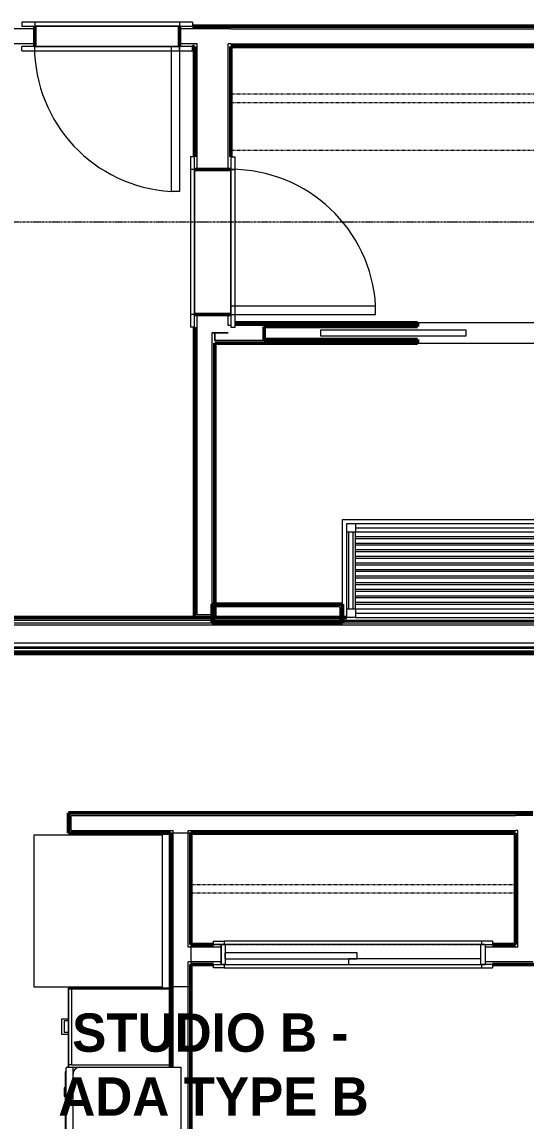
# Model space of a CAD drawing. Header units: inches. Extents: x -4218 to -1830, y 9767 to 12426.
# Drawn here: x -3716.6 to -3598.2, y 11636 to 11894.2 of the extents above; entities that cross this region are included whole.
import ezdxf

# ---------------------------------------------------------------- set-up
doc = ezdxf.new("R2010")
doc.units = ezdxf.units.IN
doc.header["$MEASUREMENT"] = 0
doc.linetypes.add('Dash', pattern=[0.25, 0.125, -0.125])
doc.linetypes.add('Grid Line 1_2_', pattern=[0.875, 0.5, -0.125, 0.125, -0.125])
for name, color, linetype, lineweight in [('0-1', 7, 'Continuous', 5), ('0-2', 10, 'Continuous', 9), ('A-AREA-IDEN', 2, 'Continuous', 9), ('A-DOOR-1', 10, 'Continuous', 9), ('A-DOOR-2', 50, 'Continuous', 20), ('A-DOOR-FRAM-1', 10, 'Continuous', 9), ('A-ROOF-1', 132, 'Continuous', 9), ('A-WALL-1', 7, 'Continuous', 50), ('A-WALL-2', 250, 'Continuous', 13), ('A-WALL-3', 10, 'Continuous', 9), ('A-WALL-4', 252, 'Continuous', 9), ('A-WALL-5', 253, 'Continuous', 9), ('A-WALL-6', 254, 'Continuous', 9), ('A-WALL-7', 113, 'Continuous', 9), ('I-WALL-1', 7, 'Continuous', 50), ('I-WALL-2', 10, 'Continuous', 9), ('I-WALL-3', 252, 'Continuous', 9), ('Q-CASE-1', 253, 'Continuous', 9), ('Q-CASE-2', 252, 'Continuous', 9), ('Q-CASE-3', 10, 'Continuous', 9), ('Q-CASE-HDLN-1', 10, 'Dash', 9), ('Q-CASE-HDLN-2', 252, 'Dash', 9), ('Q-CASE-HDLN-3', 253, 'Dash', 9), ('Q-SPCQ-1', 10, 'Continuous', 9), ('S-GRID-1', 1, 'Grid Line 1_2_', 9)]:
    doc.layers.add(name, color=color, linetype=linetype, lineweight=lineweight)
doc.styles.add('Century Gothic_B', font='GOTHICB.TTF', dxfattribs={"height": 9})

# ---------------------------------------------------------------- blocks, each defined once
blk = doc.blocks.new('SWING - SINGLE - FLUSH - 2-10 x 6-8 - PASSAGE-3199422-BACKGROUND - RCP - 3RD FLOOR')
at = {"layer": 'A-DOOR-1'}
blk.add_arc((17, 4.25), 34.07, 93.3657, 180, dxfattribs=at)
at = {"layer": 'A-DOOR-2'}
for p, q in [((15, 4.25), (15, 38.26)), ((17, 38.26), (15, 38.26)), ((17, 4.25), (17, 38.26)), ((17, 4.25), (15, 4.25))]:
    blk.add_line(p, q, dxfattribs=at)
at = {"layer": 'A-DOOR-FRAM-1'}
for p, q in [((-17, 5.25), (-20, 5.25)), ((-20, 4.25), (-20, 5.25)), ((17, 5.25), (-17, 5.25)), ((-17, 4.25), (-17, 5.25)), ((20, 5.25), (17, 5.25)), ((17, 4.25), (17, 5.25)), ((20, 4.25), (20, 5.25)), ((-20, 4.25), (-17, 4.25)), ((-17, 4.25), (17, 4.25)), ((17, 4.25), (20, 4.25)), ((-17, -4.25), (-20, -4.25)), ((-20, -4.25), (-20, -5.25)), ((17, -4.25), (-17, -4.25)), ((-17, -4.25), (-17, -5.25)), ((20, -4.25), (17, -4.25)), ((17, -4.25), (17, -5.25)), ((20, -4.25), (20, -5.25)), ((-20, -5.25), (-17, -5.25)), ((-17, -5.25), (17, -5.25)), ((17, -5.25), (20, -5.25))]:
    blk.add_line(p, q, dxfattribs=at)
blk = doc.blocks.new('POCKET - FLUSH - 2-10 x 6-8-2882530-BACKGROUND - RCP - 3RD FLOOR')
at = {"layer": 'A-DOOR-2'}
for p, q in [((-39.67, -0.75), (-39.67, 0.75)), ((-39.67, 0.75), (-5.67, 0.75)), ((-5.67, 0.75), (-5.67, -0.75)), ((-5.67, -0.75), (-39.67, -0.75))]:
    blk.add_line(p, q, dxfattribs=at)
blk = doc.blocks.new('OD_CW_Closet - OD_CW_Closet-3109491-BACKGROUND - RCP - 3RD FLOOR')
at = {"layer": 'Q-CASE-HDLN-1'}
for p, q in [((0.74, -24), (0.74, 0.45)), ((0.74, 0.45), (102.1, 0.45)), ((0.74, -10.78), (102.1, -10.78)), ((0.74, -12.78), (102.1, -12.78))]:
    blk.add_line(p, q, dxfattribs=at)
at = {"layer": 'Q-CASE-HDLN-2'}
for p, q in [((102.1, 0.45), (102.1, -24)), ((102.1, -24), (0.74, -24))]:
    blk.add_line(p, q, dxfattribs=at)
blk = doc.blocks.new('SWING - SINGLE - FLUSH - 2-10 x 6-8 - PRIVACY-3199405-BACKGROUND - RCP - 3RD FLOOR')
at = {"layer": 'A-DOOR-1'}
blk.add_arc((17, -2.38), 34.07, 180, 266.6343, dxfattribs=at)
at = {"layer": 'A-DOOR-2'}
for p, q in [((15, -2.38), (15, -36.38)), ((17, -2.38), (15, -2.38)), ((17, -2.38), (17, -36.38)), ((17, -36.38), (15, -36.38))]:
    blk.add_line(p, q, dxfattribs=at)
at = {"layer": 'A-DOOR-FRAM-1'}
for p, q in [((-17, 3.37), (-20, 3.37)), ((-20, 3.37), (-20, 2.37)), ((-17, 3.37), (-17, 2.37)), ((17, 3.37), (-17, 3.37)), ((20, 3.37), (17, 3.37)), ((17, 3.37), (17, 2.37)), ((20, 3.37), (20, 2.37)), ((-20, 2.37), (-17, 2.37)), ((-17, 2.37), (17, 2.37)), ((17, 2.37), (20, 2.37)), ((-17, -2.38), (-20, -2.38)), ((-20, -3.38), (-20, -2.38)), ((-17, -3.38), (-17, -2.38)), ((17, -2.38), (-17, -2.38)), ((20, -2.38), (17, -2.38)), ((17, -3.38), (17, -2.38)), ((20, -3.38), (20, -2.38)), ((-20, -3.38), (-17, -3.38)), ((-17, -3.38), (17, -3.38)), ((17, -3.38), (20, -3.38))]:
    blk.add_line(p, q, dxfattribs=at)
blk = doc.blocks.new('SLIDING - FLUSH - 5-0 x 6-8-3203585-BACKGROUND - RCP - 3RD FLOOR')
at = {"layer": 'A-DOOR-1'}
for p, q in [((-32.75, 2.25), (-32.75, 3)), ((-30.25, 3), (-32.75, 3)), ((30.25, 3), (-30.25, 3)), ((-30.25, 3), (-30.25, 2.25)), ((30.25, 2.25), (30.25, 3)), ((30.25, 3), (32.75, 3)), ((32.75, 3), (32.75, 2.25)), ((-32.75, 2.25), (-30.25, 2.25)), ((1, 2.25), (-30, 2.25)), ((-30, 2.25), (-30, 0.88)), ((-30, 0.88), (1, 0.88)), ((30, 0.88), (-1, 0.88)), ((-1, 0.88), (-1, -0.5)), ((1, 2.25), (1, 0.88)), ((30, 0.88), (30, -0.5)), ((32.75, 2.25), (30.25, 2.25)), ((-32.75, -3.25), (-32.75, -2.5)), ((-30.25, -2.5), (-32.75, -2.5)), ((-30.25, -2.5), (-30.25, -3.25)), ((-1, -0.5), (30, -0.5)), ((30.25, -2.5), (32.75, -2.5)), ((30.25, -3.25), (30.25, -2.5)), ((32.75, -2.5), (32.75, -3.25)), ((-32.75, -3.25), (-30.25, -3.25)), ((-30.25, -3.25), (30.25, -3.25)), ((32.75, -3.25), (30.25, -3.25))]:
    blk.add_line(p, q, dxfattribs=at)
at = {"layer": 'A-DOOR-FRAM-1'}
for p, q in [((-30, 2.25), (-31, 2.25)), ((-31, -2.5), (-31, 2.25)), ((-30, 2.25), (-30, -2.5)), ((30, 2.25), (1, 2.25)), ((30, -2.5), (30, 2.25)), ((30, 2.25), (31, 2.25)), ((31, 2.25), (31, -2.5)), ((-31, -2.5), (-30, -2.5)), ((-30, -2.5), (30, -2.5)), ((31, -2.5), (30, -2.5))]:
    blk.add_line(p, q, dxfattribs=at)
blk = doc.blocks.new('OD_CW_Closet - OD_CW_Closet-2749475-BACKGROUND - RCP - 3RD FLOOR')
at = {"layer": 'Q-CASE-HDLN-1'}
for p, q in [((0.74, 11.94), (76.95, 11.94)), ((0.74, 9.94), (76.95, 9.94)), ((8.84, -2.12), (68.84, -2.12))]:
    blk.add_line(p, q, dxfattribs=at)
at = {"layer": 'Q-CASE-HDLN-2'}
for p, q in [((76.95, 24), (0.74, 24)), ((0.74, 24), (0.74, -2.12)), ((76.95, -2.12), (76.95, 24)), ((0.74, -2.12), (6.09, -2.12)), ((71.59, -2.12), (76.95, -2.12))]:
    blk.add_line(p, q, dxfattribs=at)
at = {"layer": 'Q-CASE-HDLN-3'}
for p, q in [((6.09, -2.12), (7.84, -2.12)), ((69.84, -2.12), (71.59, -2.12))]:
    blk.add_line(p, q, dxfattribs=at)
blk = doc.blocks.new('Refrigerator_-_Side-by-Side_6047 - 36_ X 30_-1372843-BACKGROUND - RCP - 3RD FLOOR')
at = {"layer": 'Q-SPCQ-1'}
for p, q in [((-17.88, 15.58), (17.87, 15.58)), ((-17.88, -14.42), (-17.88, 15.58)), ((17.87, 15.58), (17.87, -14.42)), ((17.87, -14.42), (-17.88, -14.42))]:
    blk.add_line(p, q, dxfattribs=at)
blk = doc.blocks.new('Dishwasher_15404 - 34_ counter-547918-BACKGROUND - RCP - 3RD FLOOR')
at = {"layer": 'Q-SPCQ-1'}
for p, q in [((0, 24), (23.68, 24)), ((0, 0), (0, 24)), ((23.68, 24), (25.25, 24)), ((25.25, 24), (26.68, 24)), ((25.25, 24), (25.25, 22.43)), ((26.87, 23.8), (26.87, 0.2)), ((25.25, 22.43), (25.25, 1.57)), ((26.87, 22.91), (27.12, 22.91)), ((27.12, 21.39), (27.12, 22.91)), ((27.12, 20.19), (27.12, 21.39)), ((27.12, 20.28), (27.37, 20.28)), ((27.12, 3.81), (27.12, 20.19)), ((27.12, 19.69), (27.37, 19.69)), ((27.12, 19.1), (27.37, 19.1)), ((27.12, 18.51), (27.37, 18.51)), ((27.37, 19.69), (27.37, 20.28)), ((27.37, 18.51), (27.37, 19.1)), ((27.12, 17.92), (27.37, 17.92)), ((27.12, 17.33), (27.37, 17.33)), ((27.12, 16.74), (27.37, 16.74)), ((27.12, 16.15), (27.37, 16.15)), ((27.37, 17.33), (27.37, 17.92)), ((27.37, 16.15), (27.37, 16.74)), ((27.37, 6.79), (27.12, 6.79)), ((27.37, 5.81), (27.37, 6.79)), ((27.37, 4.82), (27.37, 5.81)), ((27.12, 4.82), (27.37, 4.82)), ((27.12, 2.61), (27.12, 3.81)), ((27.12, 1.09), (27.12, 2.61)), ((23.68, 0), (0, 0)), ((25.25, 1.57), (25.25, 0)), ((26.87, 1.09), (27.12, 1.09)), ((25.25, 0), (23.68, 0)), ((26.68, 0), (25.25, 0))]:
    blk.add_line(p, q, dxfattribs=at)
for centre, radius, start, end in [((23.68, 22.43), 1.57, 360, 90), ((23.68, 22.43), 1.57, 32.077, 42.3359), ((26.68, 23.8), 0.197, 360, 90), ((23.68, 22.43), 1.57, 17.8182, 27.5266), ((23.68, 22.43), 1.57, 360, 13.6425), ((23.68, 1.57), 1.57, 270, 360), ((23.68, 1.57), 1.57, 317.6641, 327.923), ((23.68, 1.57), 1.57, 332.4734, 342.1818), ((23.68, 1.57), 1.57, 346.3575, 360), ((26.68, 0.2), 0.197, 270, 360), ((26.68, 0.2), 0.197, 270, 345)]:
    blk.add_arc(centre, radius, start, end, dxfattribs=at)
blk = doc.blocks.new('Base Cabinet 3 Drawer 230 - Base Cabinet 3 Drawer 230 18_-2579417-BACKGROUND - RCP - 3RD FLOOR')
at = {"layer": 'Q-CASE-3'}
for p, q in [((-8.26, 24), (9.74, 24)), ((-8.26, 23.25), (-8.26, 24)), ((9.74, 23.25), (-8.26, 23.25)), ((-8.26, 23.25), (-8.26, 0)), ((-1.14, 24), (-1.14, 25.5)), ((-1.14, 25.5), (2.61, 25.5)), ((-1.14, 24), (-0.64, 24)), ((2.11, 25), (-0.64, 25)), ((-0.64, 24), (-0.64, 25)), ((2.11, 24), (2.11, 25)), ((2.61, 24), (2.11, 24)), ((2.61, 25.5), (2.61, 24)), ((9.74, 24), (9.74, 23.25)), ((9.74, 0), (9.74, 23.25)), ((-8.26, 0), (9.74, 0))]:
    blk.add_line(p, q, dxfattribs=at)
blk = doc.blocks.new('Bath Vanity - Bath Vanity 72_-2551085-BACKGROUND - RCP - 3RD FLOOR')
at = {"layer": 'Q-CASE-1'}
blk.add_line((36.74, 0), (36.74, -1), dxfattribs=at)
at = {"layer": 'Q-CASE-2'}
for p, q in [((-35.26, -1), (-35.26, 0)), ((-35.26, 0), (36.74, 0)), ((36.74, -1), (36.74, -4.13))]:
    blk.add_line(p, q, dxfattribs=at)
at = {"layer": 'Q-CASE-3'}
for p, q in [((-35.26, -24), (-35.26, -1)), ((-34.26, -3), (-34.26, -1)), ((-34.26, -1), (-32.26, -1)), ((33.74, -1), (-32.26, -1)), ((-32.26, -1), (-32.26, -3)), ((33.74, -2), (-32.26, -2)), ((33.74, -3), (33.74, -1)), ((33.74, -1), (35.74, -1)), ((35.74, -1), (35.74, -3)), ((-34.26, -3), (-34.26, -21)), ((-32.26, -3), (-34.26, -3)), ((-33.76, -3), (-33.76, -21)), ((-32.76, -3), (-32.76, -21)), ((33.74, -3), (-32.26, -3)), ((-32.26, -3), (-32.26, -21)), ((-32.26, -4), (33.74, -4)), ((33.74, -4.55), (-32.26, -4.55)), ((33.74, -3), (33.74, -21)), ((35.74, -3), (33.74, -3)), ((34.24, -3), (34.24, -21)), ((35.24, -3), (35.24, -21)), ((35.74, -3), (35.74, -21)), ((36.74, -4.13), (36.74, -24)), ((-32.26, -5.55), (33.74, -5.55)), ((33.74, -6.09), (-32.26, -6.09)), ((-32.26, -7.09), (33.74, -7.09)), ((33.74, -7.64), (-32.26, -7.64)), ((-32.26, -8.64), (33.74, -8.64)), ((33.74, -9.18), (-32.26, -9.18)), ((-32.26, -10.18), (33.74, -10.18)), ((33.74, -10.73), (-32.26, -10.73)), ((-32.26, -11.73), (33.74, -11.73)), ((33.74, -12.27), (-32.26, -12.27)), ((-32.26, -13.27), (33.74, -13.27)), ((33.74, -13.82), (-32.26, -13.82)), ((-32.26, -14.82), (33.74, -14.82)), ((33.74, -15.36), (-32.26, -15.36)), ((-32.26, -16.36), (33.74, -16.36)), ((33.74, -16.91), (-32.26, -16.91)), ((-32.26, -17.91), (33.74, -17.91)), ((33.74, -18.45), (-32.26, -18.45)), ((-32.26, -19.45), (33.74, -19.45)), ((33.74, -20), (-32.26, -20)), ((-34.26, -23), (-34.26, -21)), ((-34.26, -21), (-32.26, -21)), ((-32.26, -23), (-34.26, -23)), ((-32.26, -21), (33.74, -21)), ((-32.26, -21), (-32.26, -23)), ((33.74, -22), (-32.26, -22)), ((33.74, -23), (-32.26, -23)), ((33.74, -23), (33.74, -21)), ((33.74, -21), (35.74, -21)), ((35.74, -23), (33.74, -23)), ((35.74, -21), (35.74, -23)), ((36.74, -24), (-35.26, -24))]:
    blk.add_line(p, q, dxfattribs=at)
blk = doc.blocks.new('CTR - 1st Phase - Unit Layouts_rvt-1-BACKGROUND - RCP - 3RD FLOOR')
at = {"layer": 'A-WALL-1'}
for p, q in [((-3713.58, 11893.19), (-3713.58, 11888.44)), ((-3679.58, 11888.44), (-3679.58, 11893.19)), ((-3676.58, 11893.19), (-3676.05, 11893.19)), ((-3667.55, 11893.19), (-3569.75, 11893.19)), ((-3676.05, 11888.44), (-3676.58, 11888.44)), ((-3565, 11888.44), (-3667.55, 11888.44)), ((-3666.55, 11823.56), (-3623.7, 11823.56)), ((-3623.7, 11823.56), (-3623.7, 11822.69)), ((-3676.05, 11754.44), (-3676.05, 11821.19)), ((-3623.7, 11822.69), (-3659.7, 11822.69)), ((-3659.7, 11822.69), (-3659.7, 11819.69)), ((-3671.3, 11818.81), (-3671.3, 11754.44)), ((-3623.7, 11818.81), (-3671.3, 11818.81)), ((-3659.7, 11819.69), (-3623.7, 11819.69)), ((-3623.7, 11819.69), (-3623.7, 11818.81)), ((-3671.92, 11757.56), (-3641.3, 11757.56)), ((-3671.92, 11756.94), (-3671.92, 11757.56)), ((-3671.92, 11753.44), (-3671.92, 11756.94)), ((-3641.3, 11757.56), (-3641.3, 11756.94)), ((-3641.3, 11756.94), (-3641.3, 11753.44)), ((-3675.42, 11754.44), (-3676.05, 11754.44)), ((-3671.92, 11754.44), (-3675.42, 11754.44)), ((-3671.3, 11754.44), (-3671.92, 11754.44)), ((-3671.92, 11753.19), (-3671.92, 11753.44)), ((-3641.3, 11753.44), (-3641.3, 11753.19)), ((-3641.3, 11753.19), (-3671.92, 11753.19)), ((-3705.69, 11707.94), (-3705.69, 11708.56)), ((-3705.69, 11708.56), (-3600.73, 11708.56)), ((-3705.69, 11704.44), (-3705.69, 11707.94)), ((-3600.73, 11708.56), (-3596.61, 11708.56)), ((-3705.69, 11703.81), (-3705.69, 11704.44)), ((-3681.69, 11703.81), (-3705.69, 11703.81)), ((-3681.69, 11648.86), (-3681.69, 11703.81)), ((-3676.94, 11703.81), (-3676.94, 11677.69)), ((-3600.73, 11703.81), (-3676.94, 11703.81)), ((-3600.73, 11677.69), (-3600.73, 11703.81)), ((-3676.94, 11677.69), (-3671.59, 11677.69)), ((-3606.09, 11677.69), (-3600.73, 11677.69)), ((-3671.59, 11672.94), (-3676.94, 11672.94)), ((-3676.94, 11672.94), (-3676.94, 11554.31)), ((-3595.98, 11672.94), (-3606.09, 11672.94))]:
    blk.add_line(p, q, dxfattribs=at)
at = {"layer": 'A-WALL-2'}
for p, q in [((-3713.58, 11892.56), (-3851.85, 11892.56)), ((-3676.05, 11892.56), (-3679.58, 11892.56)), ((-3675.42, 11892.56), (-3676.05, 11892.56)), ((-3668.17, 11892.56), (-3675.42, 11892.56)), ((-3667.55, 11892.56), (-3668.17, 11892.56)), ((-3667.55, 11892.56), (-3569.13, 11892.56)), ((-3713.58, 11889.06), (-3851.85, 11889.06)), ((-3676.05, 11889.06), (-3679.58, 11889.06)), ((-3675.42, 11889.06), (-3676.05, 11889.06)), ((-3675.42, 11859.54), (-3675.42, 11889.06)), ((-3667.55, 11889.06), (-3668.17, 11889.06)), ((-3668.17, 11859.54), (-3668.17, 11889.06)), ((-3667.55, 11889.06), (-3565.63, 11889.06)), ((-3675.42, 11821.19), (-3675.42, 11825.54)), ((-3668.17, 11822.94), (-3668.17, 11825.54)), ((-3675.42, 11755.06), (-3675.42, 11821.19)), ((-3671.92, 11755.06), (-3671.92, 11821.19)), ((-3671.92, 11821.19), (-3671.3, 11821.19)), ((-3671.3, 11821.19), (-3671.92, 11821.19)), ((-3671.3, 11821.19), (-3671.3, 11819.44)), ((-3671.3, 11819.44), (-3671.3, 11821.19)), ((-3671.3, 11821.19), (-3668.17, 11821.19)), ((-3668.17, 11821.19), (-3671.3, 11821.19)), ((-3667.55, 11822.94), (-3668.17, 11822.94)), ((-3623.7, 11822.94), (-3666.55, 11822.94)), ((-3623.7, 11819.44), (-3671.3, 11819.44)), ((-3641.92, 11756.94), (-3671.3, 11756.94)), ((-3671.3, 11753.44), (-3671.3, 11756.94)), ((-3641.92, 11756.94), (-3641.92, 11753.44)), ((-3671.92, 11755.06), (-3675.42, 11755.06)), ((-3671.92, 11753.44), (-3671.3, 11753.44)), ((-3671.3, 11753.44), (-3671.92, 11753.44)), ((-3641.92, 11753.44), (-3671.3, 11753.44)), ((-3641.92, 11753.44), (-3641.3, 11753.44)), ((-3641.3, 11753.44), (-3641.92, 11753.44)), ((-3705.07, 11704.44), (-3705.07, 11707.94)), ((-3705.07, 11707.94), (-3600.73, 11707.94)), ((-3600.11, 11707.94), (-3600.73, 11707.94)), ((-3596.61, 11707.94), (-3600.11, 11707.94)), ((-3705.07, 11704.44), (-3681.07, 11704.44)), ((-3681.07, 11703.81), (-3681.07, 11704.44)), ((-3677.57, 11703.81), (-3677.57, 11704.44)), ((-3677.57, 11704.44), (-3600.73, 11704.44)), ((-3600.11, 11704.44), (-3600.73, 11704.44)), ((-3600.11, 11677.69), (-3600.11, 11704.44)), ((-3681.07, 11648.86), (-3681.07, 11703.81)), ((-3677.57, 11677.06), (-3677.57, 11703.81)), ((-3676.94, 11677.06), (-3677.57, 11677.06)), ((-3669.84, 11677.06), (-3676.94, 11677.06)), ((-3600.11, 11677.06), (-3607.84, 11677.06)), ((-3600.11, 11677.06), (-3600.11, 11677.69)), ((-3676.94, 11673.56), (-3677.57, 11673.56)), ((-3677.57, 11554.94), (-3677.57, 11673.56)), ((-3669.84, 11673.56), (-3676.94, 11673.56)), ((-3596.61, 11673.56), (-3607.84, 11673.56))]:
    blk.add_line(p, q, dxfattribs=at)
at = {"layer": 'A-WALL-3'}
for p, q in [((-3679.58, 11893.19), (-3713.58, 11893.19)), ((-3713.58, 11888.44), (-3679.58, 11888.44)), ((-3589.7, 11823.56), (-3623.7, 11823.56)), ((-3623.7, 11818.81), (-3589.7, 11818.81))]:
    blk.add_line(p, q, dxfattribs=at)
at = {"layer": 'A-WALL-4'}
for p, q in [((-3713.58, 11888.44), (-3713.58, 11893.19)), ((-3679.58, 11888.44), (-3679.58, 11893.19)), ((-3623.7, 11822.69), (-3623.7, 11823.56)), ((-3659.7, 11819.69), (-3659.7, 11822.69)), ((-3659.7, 11822.69), (-3623.7, 11822.69)), ((-3623.7, 11819.69), (-3659.7, 11819.69)), ((-3623.7, 11818.81), (-3623.7, 11819.69)), ((-3681.69, 11667.81), (-3681.69, 11703.81)), ((-3676.94, 11703.81), (-3676.94, 11677.69)), ((-3676.94, 11672.94), (-3676.94, 11667.81)), ((-3681.69, 11667.81), (-3676.97, 11667.81)), ((-3681.69, 11667.81), (-3676.97, 11667.81)), ((-3681.69, 11667.21), (-3681.69, 11667.81)), ((-3676.94, 11667.81), (-3676.94, 11592.56))]:
    blk.add_line(p, q, dxfattribs=at)
at = {"layer": 'A-WALL-5'}
for p, q in [((-3676.94, 11703.81), (-3681.69, 11703.81)), ((-3676.94, 11677.69), (-3676.94, 11672.94)), ((-3669.84, 11677.69), (-3669.84, 11672.94)), ((-3607.84, 11677.69), (-3607.84, 11672.94))]:
    blk.add_line(p, q, dxfattribs=at)
at = {"layer": 'A-WALL-6'}
blk.add_line((-3681.69, 11648.86), (-3681.69, 11667.21), dxfattribs=at)
at = {"layer": 'A-WALL-7'}
for p, q in [((-3681.69, 11667.21), (-3705.69, 11667.21)), ((-3705.69, 11667.21), (-3705.69, 11660.24)), ((-3705.69, 11660.24), (-3705.69, 11667.21)), ((-3705.69, 11667.21), (-3681.69, 11667.21)), ((-3681.69, 11648.86), (-3681.69, 11667.21)), ((-3681.69, 11667.21), (-3681.69, 11648.86)), ((-3705.69, 11660.24), (-3705.69, 11659.74)), ((-3705.69, 11659.74), (-3705.69, 11656.99)), ((-3705.69, 11656.99), (-3705.69, 11659.74)), ((-3705.69, 11656.99), (-3705.69, 11656.49)), ((-3705.69, 11656.49), (-3705.69, 11648.86)), ((-3705.69, 11648.86), (-3705.69, 11656.49))]:
    blk.add_line(p, q, dxfattribs=at)
at = {"layer": 'I-WALL-1'}
for p, q in [((-3676.05, 11893.19), (-3675.42, 11893.19)), ((-3675.42, 11893.19), (-3667.55, 11893.19)), ((-3676.05, 11862.54), (-3676.05, 11888.44)), ((-3667.55, 11888.44), (-3667.55, 11862.54)), ((-3667.55, 11859.54), (-3676.05, 11859.54)), ((-3676.05, 11825.54), (-3667.55, 11825.54)), ((-3676.05, 11821.19), (-3676.05, 11822.54))]:
    blk.add_line(p, q, dxfattribs=at)
at = {"layer": 'I-WALL-2'}
for p, q in [((-3676.05, 11859.54), (-3676.05, 11825.54)), ((-3667.55, 11825.54), (-3667.55, 11859.54))]:
    blk.add_line(p, q, dxfattribs=at)
at = {"layer": 'I-WALL-3'}
for p, q in [((-3676.05, 11859.54), (-3667.55, 11859.54)), ((-3667.55, 11825.54), (-3676.05, 11825.54))]:
    blk.add_line(p, q, dxfattribs=at)
at = {"layer": '0-2'}
for name, p in [('SWING - SINGLE - FLUSH - 2-10 x 6-8 - PRIVACY-3199405-BACKGROUND - RCP - 3RD FLOOR', (-3696.58, 11890.81)), ('POCKET - FLUSH - 2-10 x 6-8-2882530-BACKGROUND - RCP - 3RD FLOOR', (-3606.7, 11821.19)), ('OD_CW_Closet - OD_CW_Closet-2749475-BACKGROUND - RCP - 3RD FLOOR', (-3677.68, 11679.81))]:
    blk.add_blockref(name, p, dxfattribs=at)
for name, p, rotation in [('OD_CW_Closet - OD_CW_Closet-3109491-BACKGROUND - RCP - 3RD FLOOR', (-3565.44, 11864.44), 180), ('SWING - SINGLE - FLUSH - 2-10 x 6-8 - PASSAGE-3199422-BACKGROUND - RCP - 3RD FLOOR', (-3671.8, 11842.54), 269.9999999999923), ('Bath Vanity - Bath Vanity 72_-2551085-BACKGROUND - RCP - 3RD FLOOR', (-3604.56, 11753.44), 180), ('Refrigerator_-_Side-by-Side_6047 - 36_ X 30_-1372843-BACKGROUND - RCP - 3RD FLOOR', (-3698.11, 11685.49), 90.00000000001262), ('SLIDING - FLUSH - 5-0 x 6-8-3203585-BACKGROUND - RCP - 3RD FLOOR', (-3638.84, 11675.19), 180), ('Base Cabinet 3 Drawer 230 - Base Cabinet 3 Drawer 230 18_-2579417-BACKGROUND - RCP - 3RD FLOOR', (-3681.69, 11657.63), 90.00000000001165), ('Dishwasher_15404 - 34_ counter-547918-BACKGROUND - RCP - 3RD FLOOR', (-3679.32, 11648.86), 180)]:
    blk.add_blockref(name, p, dxfattribs=dict(at, rotation=rotation))
blk = doc.blocks.new('CTR - 1st Phase - Common Walls_rvt-1-BACKGROUND - RCP - 3RD FLOOR')
at = {"layer": 'A-WALL-2'}
for p, q in [((-3852.47, 11753.81), (-3501.42, 11753.81)), ((-3852.47, 11753.19), (-3501.42, 11753.19)), ((-3852.47, 11752.69), (-3501.42, 11752.69)), ((-3852.47, 11747.19), (-3504.67, 11747.19)), ((-3852.47, 11746.56), (-3504.67, 11746.56))]:
    blk.add_line(p, q, dxfattribs=at)
at = {"layer": 'I-WALL-1'}
for p, q in [((-3852.47, 11754.44), (-3640.3, 11754.44)), ((-3505.3, 11745.94), (-3852.47, 11745.94))]:
    blk.add_line(p, q, dxfattribs=at)

msp = doc.modelspace()

# ---------------------------------------------------------------- linework, layer by layer
at = {"layer": 'A-ROOF-1'}
for p, q in [((-3854.12, 11748.44), (-3495.52, 11748.44)), ((-3495.52, 11747.44), (-3852.47, 11747.44))]:
    msp.add_line(p, q, dxfattribs=at)
at = {"layer": 'S-GRID-1'}
msp.add_line((-1830.2, 11847.19), (-4168.71, 11847.19), dxfattribs=at)

# ---------------------------------------------------------------- block references
at = {"layer": '0-1'}
for name in ['CTR - 1st Phase - Unit Layouts_rvt-1-BACKGROUND - RCP - 3RD FLOOR', 'CTR - 1st Phase - Common Walls_rvt-1-BACKGROUND - RCP - 3RD FLOOR']:
    msp.add_blockref(name, (0, 0), dxfattribs=at)

# ---------------------------------------------------------------- texts
at = {"layer": 'A-AREA-IDEN', "char_height": 9, "attachment_point": 1, "style": 'Century Gothic_B'}
for s, insert, width in [('STUDIO B -', (-3704.8, 11661.47), 76.659), ('ADA TYPE B', (-3708.05, 11646.47), 84.537)]:
    msp.add_mtext(s, dxfattribs=dict(at, insert=insert, width=width))

doc.saveas('drawing.dxf')
